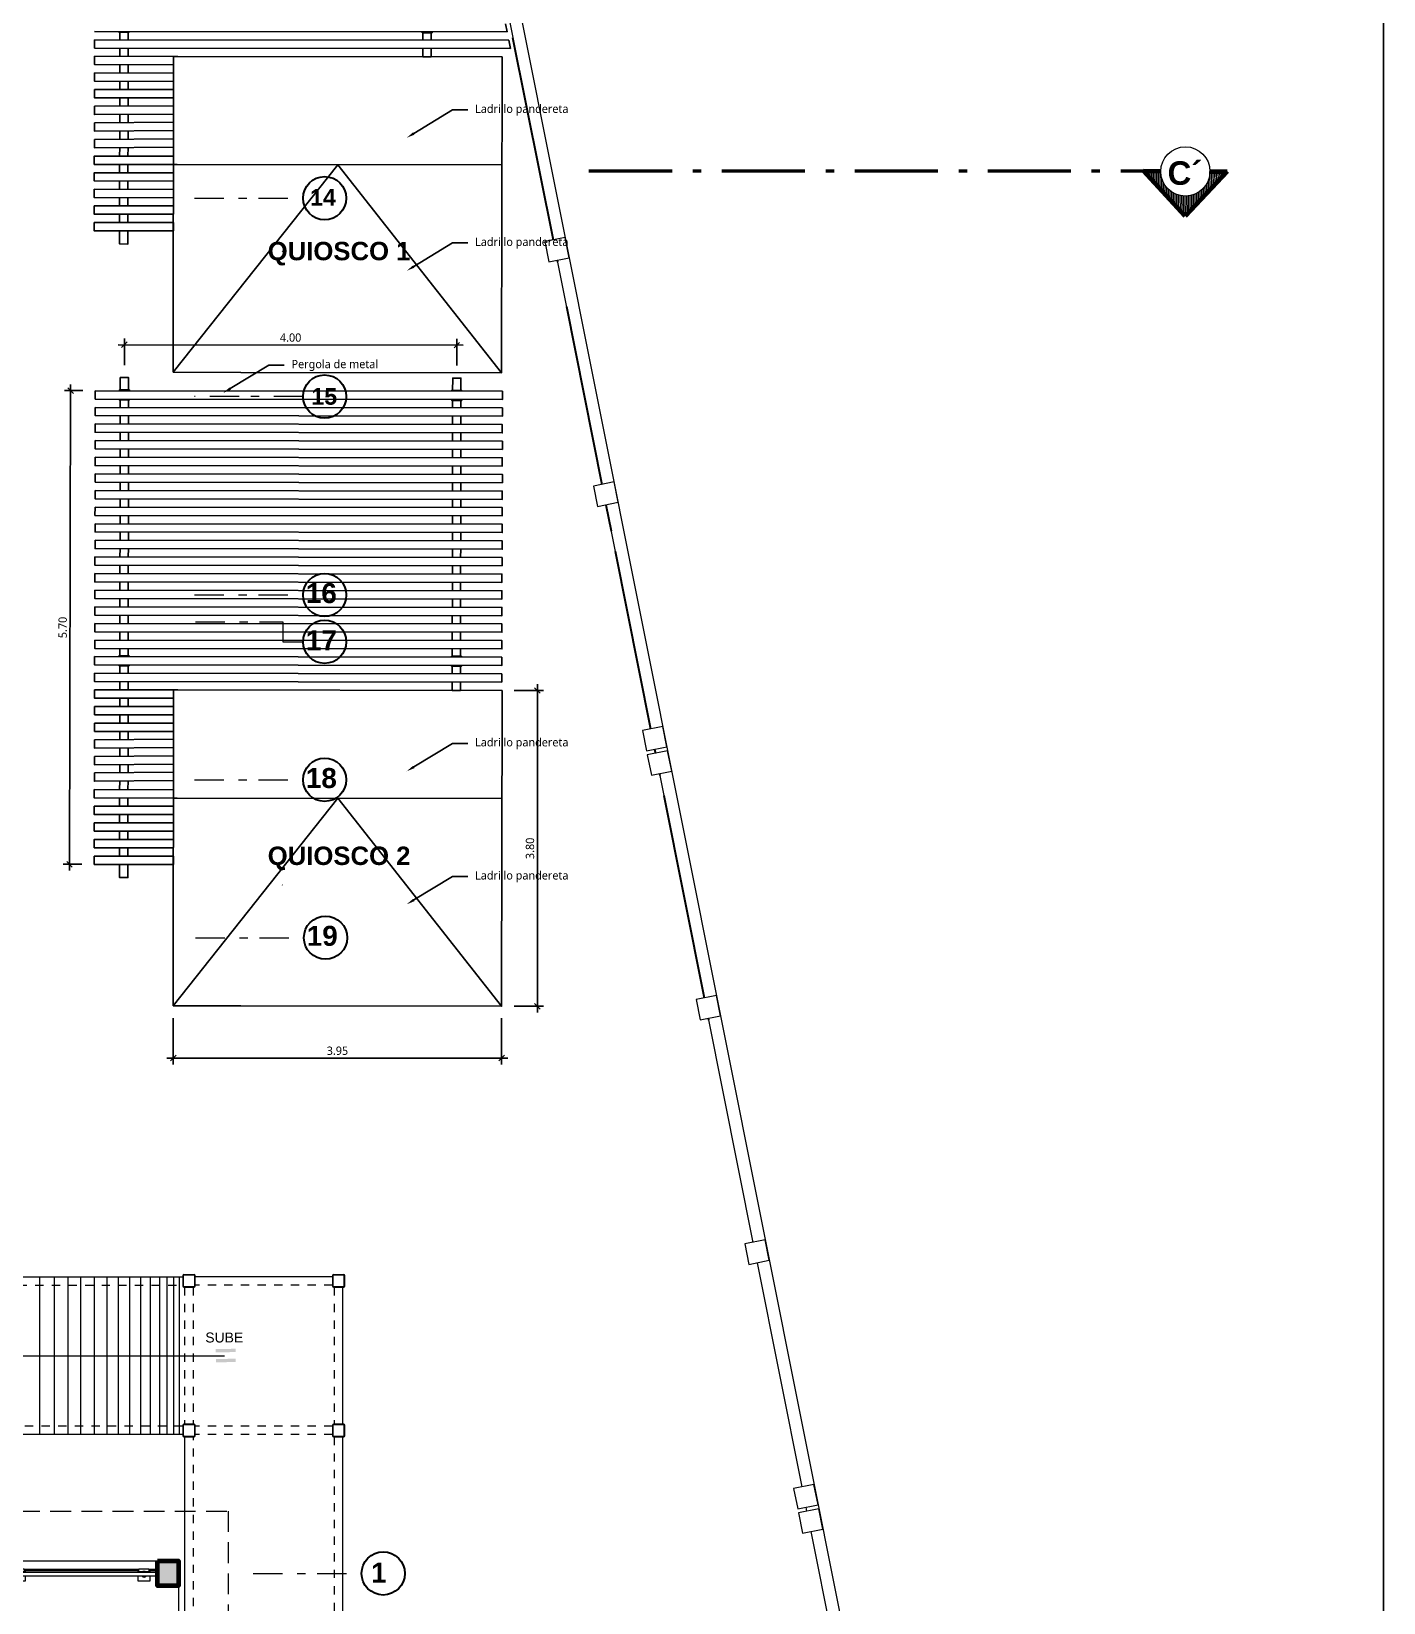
# Model space of a CAD drawing. Header units: metres. Extents: x 28 to 239, y -1 to 113.
# Drawn here: x 131.44 to 147.71, y 47.49 to 66.39 of the extents above; entities that cross this region are included whole.
import ezdxf
from ezdxf import colors
from ezdxf.entities.mleader import LeaderData, LeaderLine
from ezdxf.enums import TextEntityAlignment as Align
from ezdxf.math import Vec2, Vec3

# ---------------------------------------------------------------- set-up
doc = ezdxf.new("R2010")
doc.units = ezdxf.units.M
doc.set_wipeout_variables(frame=1)
for name, pattern in [('1CORTE', [1.5, 1, -0.25, 0, -0.25]), ('ACAD_ISO04W100', [30, 24, -3, 0, -3]), ('DASHED2', [0.375, 0.25, -0.125]), ('Dot & Dashed', [0.670278, 0.352778, -0.176389, 0, -0.141111]), ('HIDDEN2', [0.1875, 0.125, -0.0625])]:
    doc.linetypes.add(name, pattern=pattern)
for name, color, linetype, lineweight in [('1', 7, 'Continuous', 5), ('A-FLOR-HRAL', 11, 'Continuous', 9), ('AA. Proyeccion Corte', 10, '1CORTE', 50), ('COLUMNAS 50', 32, 'Continuous', 70), ('CORTE_EJE', 31, 'ACAD_ISO04W100', 80), ('Cotas varias El', 253, 'Continuous', 13), ('flechas', 180, 'Continuous', 15), ('GRAFO 0 BLANCO', 7, 'Continuous', 0), ('GRAFO 3', 22, 'Continuous', 30), ('GRAFO 4', 7, 'Continuous', 30), ('GRAFO00', 7, 'Continuous', 0), ('letras sr', 7, 'Continuous', 5), ('MK-LINEAS GENERALES', 7, 'Continuous', 0), ('proyecciones', 1, 'DASHED2', 5), ('TEXTOS-SUBTITULO', 7, 'Continuous', 30)]:
    doc.layers.add(name, color=color, linetype=linetype, lineweight=lineweight)
doc.layers.add('Mobiliario', color=7, linetype='Continuous', lineweight=0, true_color=0x7f7f7f)
doc.layers.add('Structural - Combined_Pen_No__161', color=7, linetype='Continuous', lineweight=13, true_color=0x6a6a6a)
doc.styles.add('Generales', font='trebuc.ttf', dxfattribs={"height": 0.1})
doc.styles.add('GENERATED_STYLE_1', font='arialbd.ttf')
doc.styles.add('GENERATED_STYLE_2', font='arial.ttf')
doc.styles.add('TURBO_BASS', font='swisseb.ttf')
doc.dimstyles.new('COTAS', dxfattribs={"dimscale": 0.75, "dimtxt": 0.1, "dimasz": 0.09, "dimexe": 0.1, "dimexo": 0.2, "dimgap": 0.05, "dimtad": 1, "dimzin": 1, "dimdsep": 46, "dimtxsty": 'Generales', "dimblk": 'OBLIQUE', "dimcen": 2.5, "dimdle": 0.1, "dimadec": 0, "dimazin": 0, "dimtfac": 1, "dimtmove": 0, "dimatfit": 0, "dimfxl": 1, "dimarcsym": 0})

# ---------------------------------------------------------------- blocks, each defined once
blk = doc.blocks.new('Barandilla - 50 x 12mm-V88-Nivel 2')
at = {"layer": 'A-FLOR-HRAL'}
for p, q in [((-27, 93), (-88, 93)), ((-88, 93), (-88, 18)), ((-88, 18), (-88, -57)), ((34, 93), (13, 93)), ((25, 3), (25, 34)), ((27, 79), (57, 79)), ((27, 79), (27, -40)), ((57, 79), (57, -40)), ((-88, -57), (-27, -57)), ((13, -57), (34, -57)), ((57, -40), (27, -40))]:
    blk.add_line(p, q, dxfattribs=at)
for centre, radius, start, end in [((-1, 18), 39.4, 144.0345, 215.4043), ((-19, -78), 120, 93.565, 96.3187), ((-19, -78), 120, 68.282, 74.173), ((-18, 114), 120, 285.3487, 291.1568), ((-18, 114), 120, 263.1201, 265.9899)]:
    blk.add_arc(centre, radius, start, end, dxfattribs=at)
blk = doc.blocks.new('Barandilla - 50 x 12mm-V8-Nivel 2')
at = {"layer": 'A-FLOR-HRAL'}
for p, q in [((-27, 93), (-88, 93)), ((-88, 93), (-88, 18)), ((-88, 18), (-88, -57)), ((34, 93), (13, 93)), ((25, 3), (25, 34)), ((27, 79), (57, 79)), ((27, 79), (27, -40)), ((57, 79), (57, -40)), ((-88, -57), (-27, -57)), ((13, -57), (34, -57)), ((57, -40), (27, -40))]:
    blk.add_line(p, q, dxfattribs=at)
for centre, radius, start, end in [((-1, 18), 39.4, 144.0345, 215.4043), ((-19, -78), 120, 93.584, 96.3187), ((-19, -78), 120, 68.282, 74.1525), ((-18, 114), 120, 285.3761, 291.1568), ((-18, 114), 120, 263.1201, 265.9625)]:
    blk.add_arc(centre, radius, start, end, dxfattribs=at)
blk = doc.blocks.new('Barandilla - Barandilla-617115-Nivel 2')
at = {"layer": 'A-FLOR-HRAL'}
for p, q in [((121427, 39593), (121361, 39593)), ((121427, 39585), (121361, 39585)), ((121427, 39583), (121361, 39583)), ((121427, 39575), (121361, 39575)), ((123152, 39555), (121361, 39555)), ((122927, 39593), (121546, 39593)), ((122927, 39585), (121546, 39585)), ((122927, 39583), (121546, 39583)), ((122927, 39575), (121546, 39575)), ((123152, 39593), (123046, 39593)), ((123152, 39585), (123046, 39585)), ((123152, 39583), (123046, 39583)), ((123152, 39575), (123046, 39575)), ((121361, 39515), (123152, 39515))]:
    blk.add_line(p, q, dxfattribs=at)
at = {"rotation": 89.99999999999972}
for name, p in [('Barandilla - 50 x 12mm-V88-Nivel 2', (121507, 39541)), ('Barandilla - 50 x 12mm-V8-Nivel 2', (123007, 39541))]:
    blk.add_blockref(name, p, dxfattribs=at)
blk = doc.blocks.new('_Oblique')
at = {"color": 0, "linetype": 'ByBlock', "lineweight": -2}
blk.add_line((-0.5, -0.5), (0.5, 0.5), dxfattribs=at)
blk = doc.blocks.new('*D314')
at = {"layer": 'Defpoints', "color": 0, "transparency": 16777216}
for p in [(133.146, 54.669), (137.098, 54.669), (137.098, 54.039)]:
    blk.add_point(p, dxfattribs=at)
at = {"layer": 'GRAFO 0 BLANCO', "color": 0, "lineweight": -2, "transparency": 16777216}
for p, q in [((133.146, 54.519), (133.146, 53.964)), ((137.098, 54.519), (137.098, 53.964)), ((133.071, 54.039), (137.173, 54.039))]:
    blk.add_line(p, q, dxfattribs=at)
at = {"layer": 'GRAFO 0 BLANCO', "color": 0, "lineweight": -2, "transparency": 16777216, "xscale": 0.0675, "yscale": 0.0675, "zscale": 0.0675, "rotation": 180}
blk.add_blockref('_Oblique', (133.146, 54.039), dxfattribs=at)
at = {"layer": 'GRAFO 0 BLANCO', "color": 0, "lineweight": -2, "transparency": 16777216, "xscale": 0.0675, "yscale": 0.0675, "zscale": 0.0675}
blk.add_blockref('_Oblique', (137.098, 54.039), dxfattribs=at)
at = {"layer": 'GRAFO 0 BLANCO', "color": 0, "transparency": 16777216, "insert": (135.122, 54.127), "char_height": 0.1, "attachment_point": 5, "style": 'Generales'}
blk.add_mtext('3.95', dxfattribs=at)
blk = doc.blocks.new('*D315')
at = {"layer": 'Defpoints', "color": 0, "transparency": 16777216}
for p in [(137.098, 58.463), (137.529, 58.463), (137.098, 54.663)]:
    blk.add_point(p, dxfattribs=at)
at = {"layer": 'GRAFO 0 BLANCO', "color": 0, "lineweight": -2, "transparency": 16777216}
for p, q in [((137.248, 58.463), (137.604, 58.463)), ((137.529, 54.588), (137.529, 58.538)), ((137.248, 54.663), (137.604, 54.663))]:
    blk.add_line(p, q, dxfattribs=at)
at = {"layer": 'GRAFO 0 BLANCO', "color": 0, "lineweight": -2, "transparency": 16777216, "xscale": 0.0675, "yscale": 0.0675, "zscale": 0.0675}
for p, rotation in [((137.529, 58.463), 90), ((137.529, 54.663), 270)]:
    blk.add_blockref('_Oblique', p, dxfattribs=dict(at, rotation=rotation))
at = {"layer": 'GRAFO 0 BLANCO', "color": 0, "transparency": 16777216, "insert": (137.44, 56.563), "char_height": 0.1, "attachment_point": 5, "rotation": 90, "style": 'Generales'}
blk.add_mtext('3.80', dxfattribs=at)
blk = doc.blocks.new('*D316')
at = {"layer": 'Defpoints', "color": 0, "transparency": 16777216}
for p in [(131.911, 62.071), (132.208, 62.07), (132.195, 56.37, -0.3)]:
    blk.add_point(p, dxfattribs=at)
at = {"layer": 'GRAFO 0 BLANCO', "color": 0, "lineweight": -2, "transparency": 16777216}
for p, q in [((132.058, 62.071), (131.836, 62.071)), ((131.898, 56.296), (131.911, 62.146)), ((132.045, 56.371), (131.823, 56.371))]:
    blk.add_line(p, q, dxfattribs=at)
at = {"layer": 'GRAFO 0 BLANCO', "color": 0, "lineweight": -2, "transparency": 16777216, "xscale": 0.0675, "yscale": 0.0675, "zscale": 0.0675}
for p, rotation in [((131.911, 62.071), 89.86792294232987), ((131.898, 56.371), 269.8679229423299)]:
    blk.add_blockref('_Oblique', p, dxfattribs=dict(at, rotation=rotation))
at = {"layer": 'GRAFO 0 BLANCO', "color": 0, "transparency": 16777216, "insert": (131.816, 59.221), "char_height": 0.1, "attachment_point": 5, "rotation": 89.8679, "style": 'Generales'}
blk.add_mtext('5.70', dxfattribs=at)
blk = doc.blocks.new('*D317')
at = {"layer": 'Defpoints', "color": 0, "transparency": 16777216}
for p in [(136.559, 62.618), (132.559, 62.229, -0.162), (136.559, 62.223, -0.162)]:
    blk.add_point(p, dxfattribs=at)
at = {"layer": 'GRAFO 0 BLANCO', "color": 0, "lineweight": -2, "transparency": 16777216}
for p, q in [((132.484, 62.624), (136.634, 62.618)), ((132.559, 62.379), (132.559, 62.699)), ((136.559, 62.373), (136.559, 62.693))]:
    blk.add_line(p, q, dxfattribs=at)
at = {"layer": 'GRAFO 0 BLANCO', "color": 0, "lineweight": -2, "transparency": 16777216, "xscale": 0.0675, "yscale": 0.0675, "zscale": 0.0675}
for p, rotation in [((132.559, 62.624), 179.9173772497613), ((136.559, 62.618), 359.9173772497613)]:
    blk.add_blockref('_Oblique', p, dxfattribs=dict(at, rotation=rotation))
at = {"layer": 'GRAFO 0 BLANCO', "color": 0, "transparency": 16777216, "insert": (134.559, 62.709), "char_height": 0.1, "attachment_point": 5, "rotation": 359.9174, "style": 'Generales'}
blk.add_mtext('4.00', dxfattribs=at)

msp = doc.modelspace()

# ---------------------------------------------------------------- hatches: boundary and pattern name
at = {"layer": '1', "lineweight": 5}
h = msp.add_hatch(dxfattribs=at)
h.set_pattern_fill('_USER,_O', scale=0.02, angle=630, pattern_type=0)
h.set_pattern_definition([(270.373563, (-5.787617, 121.076704), (-0.019999575, -0.000130397), [])])
h.paths.add_polyline_path([(145.325, 64.415, -0.414214), (145.031, 64.713), (144.824, 64.715), (145.323, 64.17), (145.829, 64.708), (145.623, 64.709, -0.414214)])
h = msp.add_hatch(dxfattribs=at)
h.set_pattern_fill('_USER,_O', scale=0.02, angle=630, pattern_type=0)
h.set_pattern_definition([(270.373563, (-5.787617, 121.076704), (-0.019999575, -0.000130397), [])])
h.paths.add_polyline_path([(145.325, 64.415, -0.414214), (145.031, 64.713), (144.824, 64.715), (145.323, 64.17), (145.829, 64.708), (145.623, 64.709, -0.414214)])
at = {"layer": 'flechas'}
h = msp.add_hatch(color=256, dxfattribs=at)
h.paths.add_polyline_path([(133.898, 50.541), (133.898, 50.501), (133.658, 50.499), (133.658, 50.539)])
h.paths.add_polyline_path([(133.899, 50.421), (133.899, 50.381), (133.659, 50.379), (133.659, 50.419)])
h = msp.add_hatch(color=256, dxfattribs=at)
h.paths.add_polyline_path([(133.898, 50.541), (133.898, 50.501), (133.658, 50.499), (133.658, 50.539)])
h.paths.add_polyline_path([(133.899, 50.421), (133.899, 50.381), (133.659, 50.379), (133.659, 50.419)])
at = {"layer": 'GRAFO 0 BLANCO', "true_color": 0x939598}
h = msp.add_hatch(color=252, dxfattribs=at)
h.dxf.hatch_style = 1
h.paths.add_polyline_path([(128.877, 47.988), (129.127, 47.988), (129.127, 47.688), (128.877, 47.688)])
h.paths.add_polyline_path([(132.958, 47.988), (133.208, 47.988), (133.208, 47.688), (132.958, 47.688)])
h.paths.add_polyline_path([(132.958, 45.49), (133.208, 45.49), (133.208, 45.09), (132.958, 45.09)])
h.paths.add_polyline_path([(128.877, 45.49), (129.127, 45.49), (129.127, 45.09), (128.877, 45.09)])

# ---------------------------------------------------------------- linework, layer by layer
at = {"color": 251, "true_color": 0x636466}
for p, q in [((132.2, 66.394, -0.2), (137.166, 66.387, -0.2)), ((132.2, 66.294, -0.2), (132.2, 66.194, -0.2)), ((137.186, 66.287, -0.2), (132.2, 66.294, -0.2)), ((132.2, 66.194, -0.2), (137.206, 66.187, -0.2)), ((133.151, 66.093, -0.2), (133.146, 62.292, 0.008)), ((133.203, 66.093, -0.2), (133.151, 66.093, -0.2)), ((137.103, 66.087), (133.203, 66.093)), ((137.103, 65.937), (137.103, 66.087)), ((137.098, 62.437), (137.103, 65.937)), ((133.146, 62.292), (135.126, 64.79)), ((133.151, 64.793), (137.101, 64.787)), ((135.126, 64.79), (137.098, 62.287)), ((133.146, 62.292), (133.961, 62.291)), ((132.208, 62.07), (132.208, 61.97)), ((137.104, 60.163, -0.1), (132.204, 60.17, -0.1)), ((137.104, 60.063, -0.1), (132.204, 60.07, -0.1)), ((137.104, 59.963, -0.1), (132.204, 59.97, -0.1)), ((137.102, 59.863, -0.2), (132.202, 59.87, -0.2)), ((137.102, 59.763, -0.2), (132.202, 59.77, -0.2)), ((137.101, 59.463, -0.2), (132.201, 59.47, -0.2)), ((137.101, 59.363, -0.2), (132.201, 59.37, -0.2)), ((133.151, 58.469, -0.2), (133.146, 54.669, 0.008)), ((133.203, 58.469, -0.2), (133.151, 58.469, -0.2)), ((137.103, 58.463), (133.203, 58.469)), ((137.103, 58.313), (137.103, 58.463)), ((137.098, 54.813), (137.103, 58.313)), ((133.146, 54.669), (135.126, 57.166)), ((133.151, 57.169), (137.101, 57.163)), ((135.126, 57.166), (137.098, 54.663)), ((134.458, 56.125), (134.46, 56.122)), ((133.146, 54.669), (133.961, 54.668))]:
    msp.add_line(p, q, dxfattribs=at)
at = {"color": 251, "linetype": 'Continuous', "true_color": 0x636466}
for p, q in [((137.146, 66.487), (137.166, 66.387)), ((137.186, 66.287), (137.206, 66.187))]:
    msp.add_line(p, q, dxfattribs=at)
at = {"color": 7}
msp.add_lwpolyline([(27.712, 112.912), (147.712, 112.912), (147.712, 22.912), (27.712, 22.912), (27.712, 112.912)], dxfattribs=at)
at = {"color": 251, "true_color": 0x636466}
for points, elevation in [([(132.495, 66.394), (132.495, 66.384), (132.615, 66.383), (132.615, 66.393)], -0.2), ([(132.504, 66.394), (132.503, 66.294)], -0.162), ([(132.603, 66.293), (132.604, 66.393)], -0.162), ([(136.142, 66.388), (136.142, 66.378), (136.262, 66.378), (136.262, 66.388)], -0.2), ([(136.151, 66.388), (136.15, 66.288)], -0.162), ([(136.25, 66.288), (136.251, 66.388)], -0.162), ([(132.503, 66.194), (132.503, 66.093)], -0.162), ([(132.603, 66.093), (132.603, 66.193)], -0.162), ([(136.15, 66.188), (136.15, 66.088), (136.25, 66.088), (136.25, 66.188)], -0.162), ([(133.151, 66.093), (132.2, 66.094), (132.2, 65.994), (133.151, 65.993)], -0.2), ([(132.503, 65.994), (132.503, 65.894)], -0.162), ([(132.603, 65.894), (132.603, 65.993)], -0.162), ([(132.503, 65.794), (132.503, 65.694)], -0.162), ([(132.603, 65.694), (132.603, 65.794)], -0.162), ([(132.502, 65.594), (132.502, 65.496)], -0.162), ([(132.602, 65.497), (132.602, 65.594)], -0.162), ([(132.502, 65.396), (132.502, 65.296)], -0.162), ([(132.602, 65.297), (132.602, 65.397)], -0.162), ([(132.502, 65.196), (132.502, 65.096)], -0.162), ([(132.602, 65.097), (132.602, 65.197)], -0.162), ([(133.15, 64.893), (132.196, 64.894), (132.196, 64.794), (133.192, 64.793), (133.192, 64.793)], -0.3), ([(132.502, 64.996), (132.501, 64.894)], -0.162), ([(132.601, 64.893), (132.602, 64.997)], -0.162), ([(133.149, 64.693), (132.196, 64.694), (132.196, 64.594), (133.149, 64.593)], -0.3), ([(132.501, 64.794), (132.501, 64.694)], -0.162), ([(132.601, 64.693), (132.601, 64.793)], -0.162), ([(133.149, 64.493), (132.196, 64.494), (132.196, 64.394), (133.149, 64.393)], -0.3), ([(132.501, 64.594), (132.501, 64.494)], -0.162), ([(132.601, 64.493), (132.601, 64.593)], -0.162), ([(133.149, 64.293), (132.196, 64.294), (132.195, 64.194), (133.149, 64.193)], -0.3), ([(132.501, 64.394), (132.501, 64.294)], -0.162), ([(132.601, 64.294), (132.601, 64.393)], -0.162), ([(132.5, 64.194), (132.5, 64.093)], -0.162), ([(132.6, 64.093), (132.6, 64.194)], -0.162), ([(132.5, 63.993), (132.5, 63.836), (132.6, 63.835), (132.6, 63.993)], -0.162), ([(132.608, 62.07), (132.609, 62.229), (132.509, 62.229), (132.508, 62.07)], -0.162), ([(136.608, 62.064), (136.609, 62.223), (136.509, 62.223), (136.508, 62.064)], -0.162), ([(132.508, 61.97), (132.508, 61.87)], -0.162), ([(132.608, 61.87), (132.608, 61.97)], -0.162), ([(136.508, 61.964), (136.508, 61.864)], -0.162), ([(136.608, 61.864), (136.608, 61.964)], -0.162), ([(132.508, 61.77), (132.508, 61.67)], -0.162), ([(132.608, 61.67), (132.608, 61.77)], -0.162), ([(136.508, 61.764), (136.508, 61.664)], -0.162), ([(136.608, 61.664), (136.608, 61.764)], -0.162), ([(132.508, 61.57), (132.507, 61.47)], -0.162), ([(132.607, 61.47), (132.608, 61.57)], -0.162), ([(136.508, 61.564), (136.507, 61.464)], -0.162), ([(136.607, 61.464), (136.608, 61.564)], -0.162), ([(132.507, 61.37), (132.507, 61.27)], -0.162), ([(132.607, 61.27), (132.607, 61.37)], -0.162), ([(136.507, 61.364), (136.507, 61.264)], -0.162), ([(136.607, 61.264), (136.607, 61.364)], -0.162), ([(132.507, 61.17), (132.507, 61.07)], -0.162), ([(132.607, 61.07), (132.607, 61.17)], -0.162), ([(136.507, 61.164), (136.507, 61.064)], -0.162), ([(136.607, 61.064), (136.607, 61.164)], -0.162), ([(132.507, 60.97), (132.507, 60.87)], -0.162), ([(132.607, 60.87), (132.607, 60.97)], -0.162), ([(136.507, 60.964), (136.507, 60.864)], -0.162), ([(136.607, 60.864), (136.607, 60.964)], -0.162), ([(132.506, 60.77), (132.506, 60.67)], -0.162), ([(132.606, 60.67), (132.606, 60.77)], -0.162), ([(136.506, 60.764), (136.506, 60.664)], -0.162), ([(136.606, 60.664), (136.606, 60.764)], -0.162), ([(132.506, 60.57), (132.506, 60.47)], -0.162), ([(132.606, 60.47), (132.606, 60.57)], -0.162), ([(136.506, 60.564), (136.506, 60.464)], -0.162), ([(136.606, 60.464), (136.606, 60.564)], -0.162), ([(132.506, 60.37), (132.506, 60.27)], -0.162), ([(132.606, 60.27), (132.606, 60.37)], -0.162), ([(136.506, 60.364), (136.506, 60.264)], -0.162), ([(136.606, 60.264), (136.606, 60.364)], -0.162), ([(132.506, 60.17), (132.505, 60.07)], -0.162), ([(132.605, 60.07), (132.606, 60.17)], -0.162), ([(136.506, 60.164), (136.505, 60.064)], -0.162), ([(136.605, 60.064), (136.606, 60.164)], -0.162), ([(132.505, 59.97), (132.505, 59.87)], -0.162), ([(132.605, 59.87), (132.605, 59.97)], -0.162), ([(136.505, 59.964), (136.505, 59.864)], -0.162), ([(136.605, 59.864), (136.605, 59.964)], -0.162), ([(132.505, 59.77), (132.505, 59.67)], -0.162), ([(132.605, 59.67), (132.605, 59.77)], -0.162), ([(136.505, 59.764), (136.505, 59.664)], -0.162), ([(136.605, 59.664), (136.605, 59.764)], -0.162), ([(132.505, 59.57), (132.505, 59.47)], -0.162), ([(132.605, 59.47), (132.605, 59.57)], -0.162), ([(136.505, 59.564), (136.505, 59.464)], -0.162), ([(136.605, 59.464), (136.605, 59.564)], -0.162), ([(132.504, 59.37), (132.504, 59.27)], -0.162), ([(132.604, 59.27), (132.604, 59.37)], -0.162), ([(136.504, 59.364), (136.504, 59.264)], -0.162), ([(136.604, 59.264), (136.604, 59.364)], -0.162), ([(132.504, 59.17), (132.504, 59.07)], -0.162), ([(132.604, 59.07), (132.604, 59.17)], -0.162), ([(136.504, 59.164), (136.504, 59.064)], -0.162), ([(136.604, 59.064), (136.604, 59.164)], -0.162), ([(132.615, 58.87), (132.615, 58.88), (132.495, 58.88), (132.495, 58.87)], -0.2), ([(132.504, 58.97), (132.504, 58.87)], -0.162), ([(132.604, 58.87), (132.604, 58.97)], -0.162), ([(136.615, 58.864), (136.615, 58.874), (136.495, 58.874), (136.495, 58.864)], -0.2), ([(136.504, 58.964), (136.504, 58.864)], -0.162), ([(136.604, 58.864), (136.604, 58.964)], -0.162), ([(132.495, 58.77), (132.495, 58.76), (132.615, 58.76), (132.615, 58.77)], -0.2), ([(132.504, 58.77), (132.503, 58.67)], -0.162), ([(132.603, 58.67), (132.604, 58.77)], -0.162), ([(136.495, 58.764), (136.495, 58.754), (136.615, 58.754), (136.615, 58.764)], -0.2), ([(136.504, 58.764), (136.503, 58.664)], -0.162), ([(136.603, 58.664), (136.604, 58.764)], -0.162), ([(133.151, 58.469), (132.2, 58.47), (132.2, 58.37), (133.151, 58.369)], -0.2), ([(132.503, 58.57), (132.503, 58.47)], -0.162), ([(132.603, 58.47), (132.603, 58.57)], -0.162), ([(136.503, 58.564), (136.503, 58.464), (136.603, 58.464), (136.603, 58.564)], -0.162), ([(132.503, 58.37), (132.503, 58.27)], -0.162), ([(132.603, 58.27), (132.603, 58.37)], -0.162), ([(132.503, 58.17), (132.503, 58.07)], -0.162), ([(132.603, 58.07), (132.603, 58.17)], -0.162), ([(132.502, 57.97), (132.502, 57.872)], -0.162), ([(132.602, 57.873), (132.602, 57.97)], -0.162), ([(132.502, 57.772), (132.502, 57.673)], -0.162), ([(132.602, 57.673), (132.602, 57.773)], -0.162), ([(132.502, 57.573), (132.502, 57.473)], -0.162), ([(132.602, 57.474), (132.602, 57.573)], -0.162), ([(132.502, 57.373), (132.501, 57.27)], -0.162), ([(132.601, 57.27), (132.602, 57.374)], -0.162), ([(133.15, 57.269), (132.196, 57.27), (132.196, 57.17), (133.192, 57.169), (133.192, 57.169)], -0.3), ([(132.501, 57.17), (132.501, 57.07)], -0.162), ([(132.601, 57.07), (132.601, 57.17)], -0.162), ([(133.149, 57.069), (132.196, 57.07), (132.196, 56.97), (133.149, 56.969)], -0.3), ([(132.501, 56.97), (132.501, 56.87)], -0.162), ([(132.601, 56.87), (132.601, 56.97)], -0.162), ([(133.149, 56.869), (132.196, 56.87), (132.196, 56.77), (133.149, 56.769)], -0.3), ([(132.501, 56.77), (132.501, 56.67)], -0.162), ([(132.601, 56.67), (132.601, 56.77)], -0.162), ([(133.149, 56.67), (132.196, 56.67), (132.195, 56.57), (133.149, 56.57)], -0.3), ([(132.5, 56.57), (132.5, 56.47)], -0.162), ([(132.6, 56.47), (132.6, 56.57)], -0.162), ([(132.5, 56.37), (132.5, 56.212), (132.6, 56.212), (132.6, 56.37)], -0.162)]:
    msp.add_lwpolyline(points, dxfattribs=dict(at, elevation=elevation))
for points, elevation in [([(132.2, 65.894), (132.199, 65.794), (133.151, 65.793), (133.151, 65.893)], -0.2), ([(132.199, 65.694), (132.199, 65.594), (133.151, 65.594), (133.151, 65.694)], -0.2), ([(132.197, 65.494), (132.197, 65.394), (133.15, 65.4), (133.151, 65.5)], -0.3), ([(132.197, 65.294), (132.197, 65.194), (133.15, 65.201), (133.15, 65.301)], -0.3), ([(132.197, 65.094), (132.197, 64.994), (133.15, 65.001), (133.15, 65.101)], -0.3), ([(132.195, 64.094), (132.195, 63.994), (133.148, 63.993), (133.148, 64.093)], -0.3), ([(132.208, 61.87), (132.208, 61.77), (137.108, 61.763), (137.108, 61.863)], -0.1), ([(132.206, 61.67), (132.206, 61.57), (137.106, 61.563), (137.106, 61.663)], -0.1), ([(132.207, 61.47), (132.207, 61.37), (137.107, 61.363), (137.107, 61.463)], -0.1), ([(132.206, 61.27), (132.205, 61.17), (137.105, 61.163), (137.106, 61.263)], -0.1), ([(132.207, 61.07), (132.207, 60.97), (137.107, 60.963), (137.107, 61.063)], -0.1), ([(132.205, 60.87), (132.205, 60.77), (137.105, 60.763), (137.105, 60.863)], -0.1), ([(132.205, 60.67), (132.204, 60.57), (137.104, 60.563), (137.105, 60.663)], -0.1), ([(132.206, 60.47), (132.206, 60.37), (137.106, 60.363), (137.106, 60.463)], -0.1), ([(132.206, 60.27), (132.206, 60.17), (137.106, 60.163), (137.106, 60.263)], -0.1), ([(132.204, 60.07), (132.204, 59.97), (137.104, 59.963), (137.104, 60.063)], -0.1), ([(132.202, 59.87), (132.202, 59.77), (137.102, 59.763), (137.102, 59.863)], -0.2), ([(132.202, 59.67), (132.201, 59.57), (137.101, 59.563), (137.102, 59.663)], -0.2), ([(132.201, 59.47), (132.201, 59.37), (137.101, 59.363), (137.101, 59.463)], -0.2), ([(132.201, 59.27), (132.201, 59.17), (137.101, 59.163), (137.101, 59.263)], -0.2), ([(132.201, 59.07), (132.201, 58.97), (137.101, 58.963), (137.101, 59.063)], -0.2), ([(132.2, 58.87), (132.2, 58.77), (137.1, 58.763), (137.1, 58.863)], -0.2), ([(132.2, 58.67), (132.2, 58.57), (137.1, 58.563), (137.1, 58.663)], -0.2), ([(132.2, 58.27), (132.199, 58.17), (133.151, 58.17), (133.151, 58.27)], -0.2), ([(132.199, 58.07), (132.199, 57.97), (133.151, 57.97), (133.151, 58.07)], -0.2), ([(132.197, 57.87), (132.197, 57.77), (133.15, 57.776), (133.151, 57.876)], -0.3), ([(132.197, 57.67), (132.197, 57.57), (133.15, 57.577), (133.15, 57.677)], -0.3), ([(132.197, 57.47), (132.197, 57.37), (133.15, 57.378), (133.15, 57.478)], -0.3), ([(132.195, 56.47), (132.195, 56.37), (133.148, 56.369), (133.148, 56.469)], -0.3)]:
    msp.add_lwpolyline(points, close=True, dxfattribs=dict(at, elevation=elevation))
for points in [[(133.961, 62.291), (137.098, 62.287), (137.098, 62.437)], [(132.618, 62.07), (132.618, 62.08), (132.498, 62.08), (132.498, 62.07)], [(136.618, 62.064), (136.618, 62.074), (136.498, 62.074), (136.498, 62.064)], [(132.498, 61.97), (132.498, 61.96), (132.618, 61.96), (132.618, 61.97)], [(136.498, 61.964), (136.498, 61.954), (136.618, 61.954), (136.618, 61.964)], [(133.961, 54.668), (137.098, 54.663), (137.098, 54.813)]]:
    msp.add_lwpolyline(points, dxfattribs=at)
msp.add_lwpolyline([(132.208, 62.07), (132.208, 61.97), (137.108, 61.963), (137.108, 62.063)], close=True, dxfattribs=at)
at = {"layer": '1', "color": 7}
msp.add_circle((145.327, 64.709), 0.296, dxfattribs=at)
msp.add_circle((145.327, 64.709), 0.296, dxfattribs=at)
at = {"layer": 'AA. Proyeccion Corte', "color": 7}
for p, q in [((138.149, 64.715), (145.031, 64.715)), ((145.623, 64.715), (145.623, 64.715))]:
    msp.add_line(p, q, dxfattribs=at)
at = {"layer": 'COLUMNAS 50', "linetype": 'Continuous'}
msp.add_lwpolyline([(132.958, 47.988), (133.208, 47.988), (133.208, 47.688), (132.958, 47.688), (132.958, 47.988)], dxfattribs=at)
at = {"layer": 'CORTE_EJE', "color": 7, "linetype": 'ACAD_ISO04W100', "ltscale": 0.8}
msp.add_lwpolyline([(145.623, 64.709), (145.829, 64.708), (145.323, 64.17), (144.824, 64.715), (145.031, 64.713)], dxfattribs=at)
msp.add_lwpolyline([(145.623, 64.709), (145.829, 64.708), (145.323, 64.17), (144.824, 64.715), (145.031, 64.713)], dxfattribs=at)
at = {"layer": 'Cotas varias El', "linetype": 'Dot & Dashed'}
for p, q in [((133.403, 64.387), (134.708, 64.387)), ((134.708, 62), (133.403, 62)), ((133.403, 59.612), (134.708, 59.612)), ((133.414, 59.287), (134.464, 59.287)), ((133.403, 57.388), (134.708, 57.388)), ((133.414, 55.488), (134.719, 55.488)), ((134.108, 47.838), (135.413, 47.838))]:
    msp.add_line(p, q, dxfattribs=at)
msp.add_lwpolyline([(134.464, 59.287), (134.464, 59.049), (134.708, 59.049)], dxfattribs=at)
at = {"layer": 'GRAFO 0 BLANCO'}
for p, q in [((130.085, 51.408), (133.261, 51.408)), ((135.061, 51.408), (133.411, 51.408)), ((135.186, 49.633), (135.186, 51.283)), ((122.932, 50.458), (133.763, 50.458)), ((133.261, 49.508), (127.931, 49.508)), ((133.282, 49.483), (133.282, 45.443)), ((133.282, 49.483), (133.282, 45.443)), ((135.186, 45.443), (135.186, 49.483))]:
    msp.add_line(p, q, dxfattribs=at)
at = {"layer": 'GRAFO 0 BLANCO', "color": 251, "true_color": 0x636466}
for p, q in [((131.538, 51.408), (131.538, 49.508)), ((131.715, 51.408), (131.715, 49.508)), ((131.877, 51.408), (131.877, 49.508)), ((132.032, 51.408), (132.032, 49.508)), ((132.193, 51.408), (132.193, 49.508)), ((132.346, 51.408), (132.346, 49.508)), ((132.483, 51.408), (132.483, 49.508)), ((132.62, 51.408), (132.62, 49.508)), ((132.751, 51.408), (132.751, 49.508)), ((132.87, 51.408), (132.87, 49.508)), ((132.98, 51.408), (132.98, 49.508)), ((133.071, 51.408), (133.071, 49.508)), ((133.148, 51.408), (133.148, 49.508)), ((133.216, 51.408), (133.216, 49.508))]:
    msp.add_line(p, q, dxfattribs=at)
at = {"layer": 'GRAFO 0 BLANCO'}
msp.add_lwpolyline([(93.266, 47.988), (133.208, 47.988), (133.208, 38.996), (93.266, 38.996), (93.266, 47.988)], dxfattribs=at)
at = {"layer": 'GRAFO 3', "linetype": 'Continuous', "flags": 128}
for points in [[(137.231, 66.319), (137.717, 63.885)], [(137.766, 63.639), (137.769, 63.622)], [(137.877, 63.082), (138.304, 60.942)], [(138.352, 60.697), (138.415, 60.385)], [(138.464, 60.14), (138.891, 58)], [(138.939, 57.755), (138.949, 57.706)], [(138.998, 57.461), (139.002, 57.443)], [(139.051, 57.198), (139.536, 54.764)], [(139.585, 54.519), (139.589, 54.501)]]:
    msp.add_lwpolyline(points, dxfattribs=at)
at = {"layer": 'GRAFO 4', "linetype": 'Continuous'}
for centre in [(134.968, 64.387), (134.968, 62), (134.968, 59.612), (134.968, 59.049), (134.968, 57.388), (134.979, 55.488), (135.673, 47.838)]:
    msp.add_circle(centre, 0.26, dxfattribs=at)
at = {"layer": 'GRAFO00', "color": 252, "linetype": 'DASHED2', "lineweight": 0}
msp.add_lwpolyline([(92.666, 48.588), (133.808, 48.588), (133.808, 38.296), (92.666, 38.296)], close=True, dxfattribs=at)
at = {"layer": 'MK-LINEAS GENERALES', "color": 7, "linetype": 'Continuous'}
for p, q in [((133.398, 51.433), (133.274, 51.433)), ((133.398, 51.427), (133.274, 51.427)), ((135.198, 51.433), (135.074, 51.433)), ((135.198, 51.427), (135.074, 51.427)), ((133.261, 51.421), (133.261, 51.296)), ((133.267, 51.421), (133.267, 51.296)), ((133.274, 51.29), (133.398, 51.29)), ((133.274, 51.283), (133.398, 51.283)), ((133.405, 51.296), (133.405, 51.421)), ((133.411, 51.296), (133.411, 51.421)), ((135.061, 51.421), (135.061, 51.296)), ((135.067, 51.421), (135.067, 51.296)), ((135.074, 51.29), (135.198, 51.29)), ((135.074, 51.283), (135.198, 51.283)), ((135.205, 51.296), (135.205, 51.421)), ((135.211, 51.296), (135.211, 51.421)), ((133.261, 49.621), (133.261, 49.515)), ((133.267, 49.621), (133.267, 49.515)), ((133.38, 49.633), (133.274, 49.633)), ((133.38, 49.627), (133.274, 49.627)), ((133.398, 49.633), (133.38, 49.633)), ((133.398, 49.627), (133.38, 49.627)), ((133.405, 49.496), (133.405, 49.621)), ((133.411, 49.496), (133.411, 49.621)), ((135.061, 49.621), (135.061, 49.515)), ((135.067, 49.621), (135.067, 49.515)), ((135.183, 49.633), (135.074, 49.633)), ((135.198, 49.627), (135.074, 49.627)), ((135.198, 49.633), (135.183, 49.633)), ((135.205, 49.496), (135.205, 49.621)), ((135.211, 49.496), (135.211, 49.621)), ((133.261, 49.514), (133.261, 49.496)), ((133.267, 49.514), (133.267, 49.496)), ((133.274, 49.49), (133.398, 49.49)), ((133.274, 49.483), (133.398, 49.483)), ((135.061, 49.514), (135.061, 49.496)), ((135.067, 49.514), (135.067, 49.496)), ((135.074, 49.49), (135.198, 49.49)), ((135.074, 49.483), (135.198, 49.483))]:
    msp.add_line(p, q, dxfattribs=at)
for centre, radius, start, end in [((133.274, 51.421), 0.0126, 90, 180), ((133.274, 51.421), 0.0063, 90, 180), ((133.398, 51.421), 0.0126, 0, 90), ((133.398, 51.421), 0.0063, 0, 90), ((135.074, 51.421), 0.0126, 90, 180), ((135.074, 51.421), 0.0063, 90, 180), ((135.198, 51.421), 0.0126, 0, 90), ((135.198, 51.421), 0.0063, 0, 90), ((133.274, 51.296), 0.0126, 180, 270), ((133.274, 51.296), 0.0063, 180, 270), ((133.398, 51.296), 0.0126, 270, 0), ((133.398, 51.296), 0.0063, 270, 0), ((135.074, 51.296), 0.0126, 180, 270), ((135.074, 51.296), 0.0063, 180, 270), ((135.198, 51.296), 0.0126, 270, 0), ((135.198, 51.296), 0.0063, 270, 0), ((133.274, 49.621), 0.0126, 90, 180), ((133.274, 49.621), 0.0063, 90, 180), ((133.398, 49.621), 0.0126, 0, 90), ((133.398, 49.621), 0.0063, 0, 90), ((135.074, 49.621), 0.0126, 90, 180), ((135.074, 49.621), 0.0063, 90, 180), ((135.198, 49.621), 0.0126, 0, 90), ((135.198, 49.621), 0.0063, 0, 90), ((133.274, 49.496), 0.0126, 180, 270), ((133.274, 49.496), 0.0063, 180, 270), ((133.398, 49.496), 0.0126, 270, 0), ((133.398, 49.496), 0.0063, 270, 0), ((135.074, 49.496), 0.0126, 180, 270), ((135.074, 49.496), 0.0063, 180, 270), ((135.198, 49.496), 0.0126, 270, 0), ((135.198, 49.496), 0.0063, 270, 0)]:
    msp.add_arc(centre, radius, start, end, dxfattribs=at)
at = {"layer": 'Mobiliario', "linetype": 'Continuous', "lineweight": 0}
msp.add_line((134.458, 63.748), (134.46, 63.745), dxfattribs=at)
at = {"layer": 'proyecciones', "linetype": 'HIDDEN2', "ltscale": 0.5}
for p, q in [((130.085, 51.308), (133.261, 51.308)), ((133.282, 51.283), (133.282, 49.633)), ((133.282, 51.283), (133.282, 49.633)), ((133.386, 51.283), (133.386, 49.633)), ((135.061, 51.308), (133.411, 51.308)), ((135.082, 51.283), (135.082, 49.633)), ((133.261, 49.608), (127.931, 49.608)), ((135.061, 49.608), (133.411, 49.608)), ((133.39, 45.443), (133.39, 49.483)), ((133.39, 45.443), (133.39, 49.483)), ((135.061, 49.508), (133.411, 49.508)), ((135.082, 49.483), (135.082, 45.443)), ((135.082, 49.483), (135.082, 45.443))]:
    msp.add_line(p, q, dxfattribs=at)

# ---------------------------------------------------------------- block references
at = {"layer": 'A-FLOR-HRAL', "xscale": 0.001, "yscale": 0.001, "zscale": 0.001}
msp.add_blockref('Barandilla - Barandilla-617115-Nivel 2', (9.806, 8.294), dxfattribs=at)

# ---------------------------------------------------------------- texts
at = {"attachment_point": 9, "rotation": 0, "style": 'GENERATED_STYLE_1'}
for s, insert, char_height in [('14', (135.104, 64.298), 0.2), ('16', (135.115, 59.511), 0.24), ('17', (135.115, 58.947), 0.24), ('18', (135.115, 57.286), 0.24), ('19', (135.126, 55.387), 0.24), ('1', (135.714, 47.727), 0.24)]:
    msp.add_mtext(s, dxfattribs=dict(at, insert=insert, char_height=char_height))
at = {"insert": (135.119, 61.899), "char_height": 0.2, "width": 8.425260489275389e-15, "attachment_point": 9, "rotation": 0, "style": 'GENERATED_STYLE_1'}
msp.add_mtext('15', dxfattribs=at)
at = {"layer": 'Structural - Combined_Pen_No__161', "color": 7, "style": 'GENERATED_STYLE_2'}
msp.add_attdef('SUBE', text='  9 x 0.17 = 1.53', height=0.12, rotation=0, dxfattribs=at).set_placement((133.532, 50.677), align=Align.MIDDLE_LEFT)
at = {"layer": 'TEXTOS-SUBTITULO', "style": 'TURBO_BASS'}
msp.add_text('C´', height=0.2831, rotation=360, dxfattribs=at).set_placement((145.321, 64.548), align=Align.CENTER)
for s, p in [('QUIOSCO 1', (135.142, 63.64, 0)), ('QUIOSCO 2', (135.142, 56.363, 0))]:
    msp.add_text(s, height=0.2214, dxfattribs=at).set_placement(p, align=Align.CENTER)

# ---------------------------------------------------------------- dimensions: what is measured, and where the dimension line sits
at = {"layer": 'GRAFO 0 BLANCO'}
for p1, p2, distance, picture, middle in [((132.559, 62.229, -0.162), (136.559, 62.223, -0.162), 0.395, '*D317', (134.559, 62.709)), ((132.195, 56.37, -0.3), (132.208, 62.07), 0.297, '*D316', (131.816, 59.221))]:
    dim = msp.add_aligned_dim(p1=p1, p2=p2, distance=distance, dimstyle='COTAS', dxfattribs=at)
    dim.commit()
    dim.dimension.update_dxf_attribs({"geometry": picture, "text_midpoint": middle})
dim = msp.add_linear_dim(base=(137.529, 58.463), p1=(137.098, 54.663), p2=(137.098, 58.463), angle=90, dimstyle='COTAS', dxfattribs=at)
dim.commit()
dim.dimension.update_dxf_attribs({"geometry": '*D315', "text_midpoint": (137.44, 56.563)})
dim = msp.add_linear_dim(base=(137.098, 54.039), p1=(133.146, 54.669), p2=(137.098, 54.669), dimstyle='COTAS', dxfattribs=at)
dim.commit()
dim.dimension.update_dxf_attribs({"geometry": '*D314', "text_midpoint": (135.122, 54.127)})

# ---------------------------------------------------------------- leaders
at = {"layer": 'letras sr'}
ml = msp.add_multileader_mtext('Standard', dxfattribs=at)
ml.set_content('Ladrillo pandereta', color=256, style='Generales')
ml.set_leader_properties()
ml.build(insert=Vec2(0, 0))
ml.multileader.update_dxf_attribs({"text_right_attachment_type": 6, "dogleg_length": 0.36, "arrow_head_size": 0.1})
ctx = ml.context
ctx.base_point, ctx.char_height, ctx.arrow_head_size, ctx.landing_gap_size, ctx.plane_origin = Vec3(136.689, 65.449), 0.1, 0.1, 0.09, Vec3(135.647, 67.687)
ctx.right_attachment = 6
notes = []
notes.append((ctx, [(0, (1, 1, 0), (136.507, 65.449), (1, 0), 0.183, [(0, [(135.956, 65.114)], 0, [])])]))
ctx.mtext.insert, ctx.mtext.width, ctx.mtext.flow_direction = Vec3(136.779, 65.513), 1.46918, 5
ml = msp.add_multileader_mtext('Standard', dxfattribs=at)
ml.set_content('Pergola de metal', color=256, style='Generales')
ml.set_leader_properties()
ml.build(insert=Vec2(0, 0))
ml.multileader.update_dxf_attribs({"text_right_attachment_type": 6, "dogleg_length": 0.36, "arrow_head_size": 0.1})
ctx = ml.context
ctx.base_point, ctx.char_height, ctx.arrow_head_size, ctx.landing_gap_size, ctx.plane_origin = Vec3(134.48, 62.377), 0.1, 0.1, 0.09, Vec3(133.438, 64.615)
ctx.right_attachment = 6
notes.append((ctx, [(0, (1, 1, 0), (134.297, 62.377), (1, 0), 0.183, [(0, [(133.746, 62.043)], 0, [])])]))
ctx.mtext.insert, ctx.mtext.width, ctx.mtext.flow_direction = Vec3(134.57, 62.441), 1.46918, 5
ml = msp.add_multileader_mtext('Standard', dxfattribs=at)
ml.set_content('Ladrillo pandereta', color=256, style='Generales')
ml.set_leader_properties()
ml.build(insert=Vec2(0, 0))
ml.multileader.update_dxf_attribs({"text_right_attachment_type": 6, "dogleg_length": 0.36, "arrow_head_size": 0.1})
ctx = ml.context
ctx.base_point, ctx.char_height, ctx.arrow_head_size, ctx.landing_gap_size, ctx.plane_origin = Vec3(136.689, 57.826), 0.1, 0.1, 0.09, Vec3(135.647, 60.063)
ctx.right_attachment = 6
notes.append((ctx, [(0, (1, 1, 0), (136.507, 57.826), (1, 0), 0.183, [(0, [(135.956, 57.491)], 0, [])])]))
ctx.mtext.insert, ctx.mtext.width, ctx.mtext.flow_direction = Vec3(136.779, 57.89), 1.46918, 5
ml = msp.add_multileader_mtext('Standard', dxfattribs=at)
ml.set_content('Ladrillo pandereta', color=256, style='Generales')
ml.set_leader_properties()
ml.build(insert=Vec2(0, 0))
ml.multileader.update_dxf_attribs({"text_right_attachment_type": 6, "dogleg_length": 0.36, "arrow_head_size": 0.1})
ctx = ml.context
ctx.base_point, ctx.char_height, ctx.arrow_head_size, ctx.landing_gap_size, ctx.plane_origin = Vec3(136.689, 56.224), 0.1, 0.1, 0.09, Vec3(135.647, 58.462)
ctx.right_attachment = 6
notes.append((ctx, [(0, (1, 1, 0), (136.507, 56.224), (1, 0), 0.183, [(0, [(135.956, 55.89)], 0, [])])]))
ctx.mtext.insert, ctx.mtext.width, ctx.mtext.flow_direction = Vec3(136.779, 56.288), 1.46918, 5
for ctx, leaders in notes:
    for number, flags, end, landing, length, lines in leaders:
        leader = LeaderData()
        leader.index, (leader.has_last_leader_line, leader.has_dogleg_vector, leader.attachment_direction) = number, flags
        leader.last_leader_point, leader.dogleg_vector, leader.dogleg_length = Vec3(end), Vec3(landing), length
        for number, points, colour, breaks in lines:
            line = LeaderLine()
            line.index, line.vertices, line.color, line.breaks = number, Vec3.list(points), colors.encode_raw_color(colour), breaks
            leader.lines.append(line)
        ctx.leaders.append(leader)

# ---------------------------------------------------------------- next in the draw order: wipeouts: each hides what was drawn before it
at = {"linetype": 'Continuous'}
for points in [[(137.864, 63.914), (137.619, 63.865), (137.667, 63.62), (137.913, 63.669)], [(138.451, 60.972), (138.205, 60.923), (138.254, 60.678), (138.5, 60.727)], [(139.038, 58.03), (138.792, 57.981), (138.841, 57.736), (139.087, 57.785)], [(139.683, 54.794), (139.438, 54.745), (139.487, 54.499), (139.732, 54.548)], [(140.27, 51.852), (140.025, 51.803), (140.074, 51.557), (140.319, 51.606)], [(140.857, 48.909), (140.612, 48.861), (140.661, 48.615), (140.906, 48.664)]]:
    msp.add_wipeout(points, dxfattribs=at).dxf.layer = 'GRAFO 0 BLANCO'

# ---------------------------------------------------------------- next in the draw order: linework, layer by layer
at = {"layer": 'GRAFO 0 BLANCO', "linetype": 'Continuous'}
for p, q in [((137.179, 66.581), (137.717, 63.885)), ((137.766, 63.639), (138.304, 60.942)), ((138.352, 60.697), (138.891, 58)), ((139.585, 54.519), (140.123, 51.822)), ((140.172, 51.577), (140.71, 48.88))]:
    msp.add_line(p, q, dxfattribs=at)
at = {"layer": 'GRAFO 0 BLANCO', "color": 7, "linetype": 'Continuous'}
for points in [[(137.864, 63.914), (137.619, 63.865), (137.667, 63.62), (137.913, 63.669)], [(138.451, 60.972), (138.205, 60.923), (138.254, 60.678), (138.5, 60.727)], [(139.038, 58.03), (138.792, 57.981), (138.841, 57.736), (139.087, 57.785)], [(139.683, 54.794), (139.438, 54.745), (139.487, 54.499), (139.732, 54.548)], [(140.27, 51.852), (140.025, 51.803), (140.074, 51.557), (140.319, 51.606)], [(140.857, 48.909), (140.612, 48.861), (140.661, 48.615), (140.906, 48.664)]]:
    msp.add_lwpolyline(points, close=True, dxfattribs=at)

# ---------------------------------------------------------------- next in the draw order: leaders
at = {"layer": 'letras sr'}
ml = msp.add_multileader_mtext('Standard', dxfattribs=at)
ml.set_content('Ladrillo pandereta', color=256, style='Generales')
ml.set_leader_properties()
ml.build(insert=Vec2(0, 0))
ml.multileader.update_dxf_attribs({"text_right_attachment_type": 6, "dogleg_length": 0.36, "arrow_head_size": 0.1})
ctx = ml.context
ctx.base_point, ctx.char_height, ctx.arrow_head_size, ctx.landing_gap_size, ctx.plane_origin = Vec3(136.689, 63.848), 0.1, 0.1, 0.09, Vec3(135.647, 66.085)
ctx.right_attachment = 6
notes = []
notes.append((ctx, [(0, (1, 1, 0), (136.507, 63.848), (1, 0), 0.183, [(0, [(135.956, 63.513)], 0, [])])]))
ctx.mtext.insert, ctx.mtext.width, ctx.mtext.flow_direction = Vec3(136.779, 63.912), 1.46918, 5
for ctx, leaders in notes:
    for number, flags, end, landing, length, lines in leaders:
        leader = LeaderData()
        leader.index, (leader.has_last_leader_line, leader.has_dogleg_vector, leader.attachment_direction) = number, flags
        leader.last_leader_point, leader.dogleg_vector, leader.dogleg_length = Vec3(end), Vec3(landing), length
        for number, points, colour, breaks in lines:
            line = LeaderLine()
            line.index, line.vertices, line.color, line.breaks = number, Vec3.list(points), colors.encode_raw_color(colour), breaks
            leader.lines.append(line)
        ctx.leaders.append(leader)

# ---------------------------------------------------------------- next in the draw order: wipeouts: each hides what was drawn before it
at = {"linetype": 'Continuous'}
for points in [[(139.096, 57.736), (138.851, 57.687), (138.9, 57.442), (139.145, 57.49)], [(140.916, 48.615), (140.671, 48.566), (140.72, 48.321), (140.965, 48.37)]]:
    msp.add_wipeout(points, dxfattribs=at).dxf.layer = 'GRAFO 0 BLANCO'

# ---------------------------------------------------------------- next in the draw order: linework, layer by layer
at = {"layer": 'GRAFO 0 BLANCO', "linetype": 'Continuous'}
for p, q in [((131.172, 97.453), (141.604, 45.165)), ((131.172, 97.453), (141.604, 45.165)), ((138.939, 57.755), (138.949, 57.706)), ((138.998, 57.461), (139.536, 54.764)), ((140.759, 48.635), (140.769, 48.586)), ((140.818, 48.341), (141.356, 45.644))]:
    msp.add_line(p, q, dxfattribs=at)
at = {"layer": 'GRAFO 0 BLANCO', "color": 7, "linetype": 'Continuous'}
for points in [[(139.096, 57.736), (138.851, 57.687), (138.9, 57.442), (139.145, 57.49)], [(140.916, 48.615), (140.671, 48.566), (140.72, 48.321), (140.965, 48.37)]]:
    msp.add_lwpolyline(points, close=True, dxfattribs=at)

doc.saveas('drawing.dxf')
